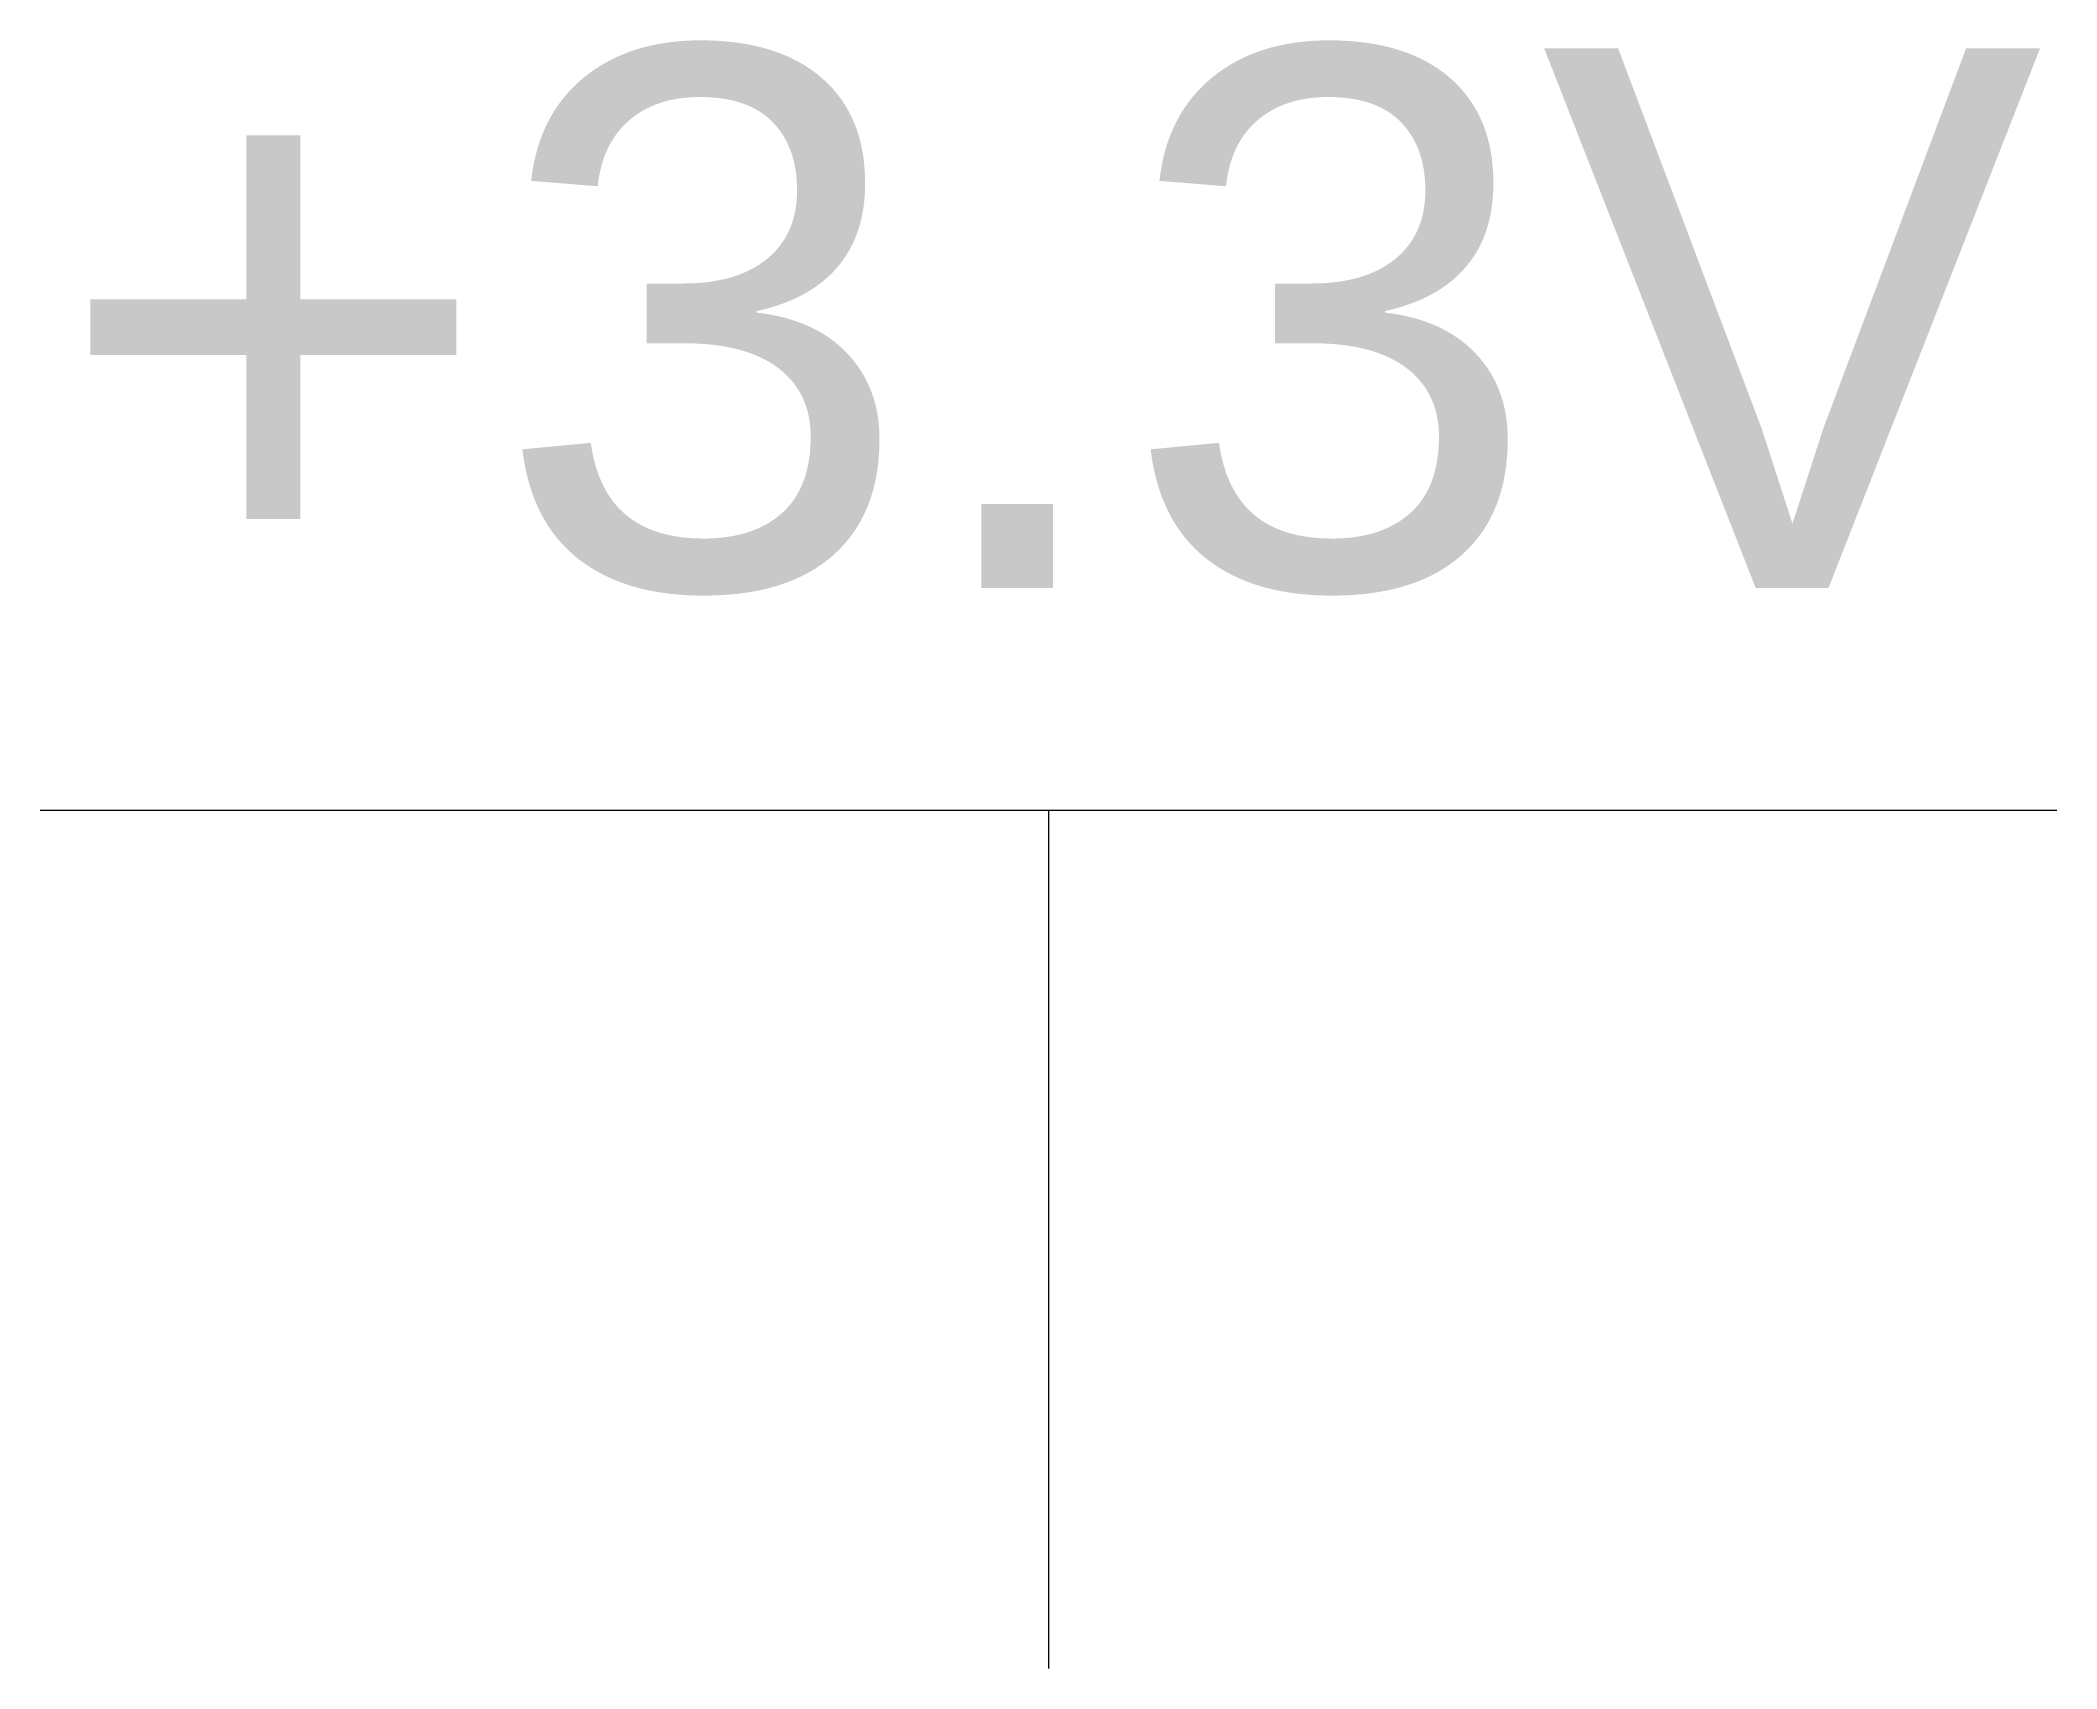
# Model space of a CAD drawing. Header units: millimetres. Extents: x -4.7 to 4.7, y 0 to 7.59.
import ezdxf

# ---------------------------------------------------------------- set-up
doc = ezdxf.new("R2010")
doc.units = ezdxf.units.MM
doc.layers.add('OBJECT', color=178, linetype='Continuous', lineweight=20, true_color=0x000000)
doc.layers.add('TEXT', color=178, linetype='Continuous', lineweight=25, true_color=0x000000)
doc.styles.add('textstyle0', font='')
doc.styles.get('textstyle0').set_extended_font_data('Liberation Sans')

msp = doc.modelspace()

# ---------------------------------------------------------------- linework, layer by layer
at = {"layer": 'OBJECT'}
for p, q in [((-4.7, 4), (4.7, 4)), ((0, 4), (0, 0))]:
    msp.add_line(p, q, dxfattribs=at)

# ---------------------------------------------------------------- texts
at = {"layer": 'TEXT', "insert": (0, 5), "char_height": 0.4, "attachment_point": 8, "style": 'textstyle0'}
msp.add_mtext('\\H2.51429;+3.3V', dxfattribs=at)

doc.saveas('drawing.dxf')
